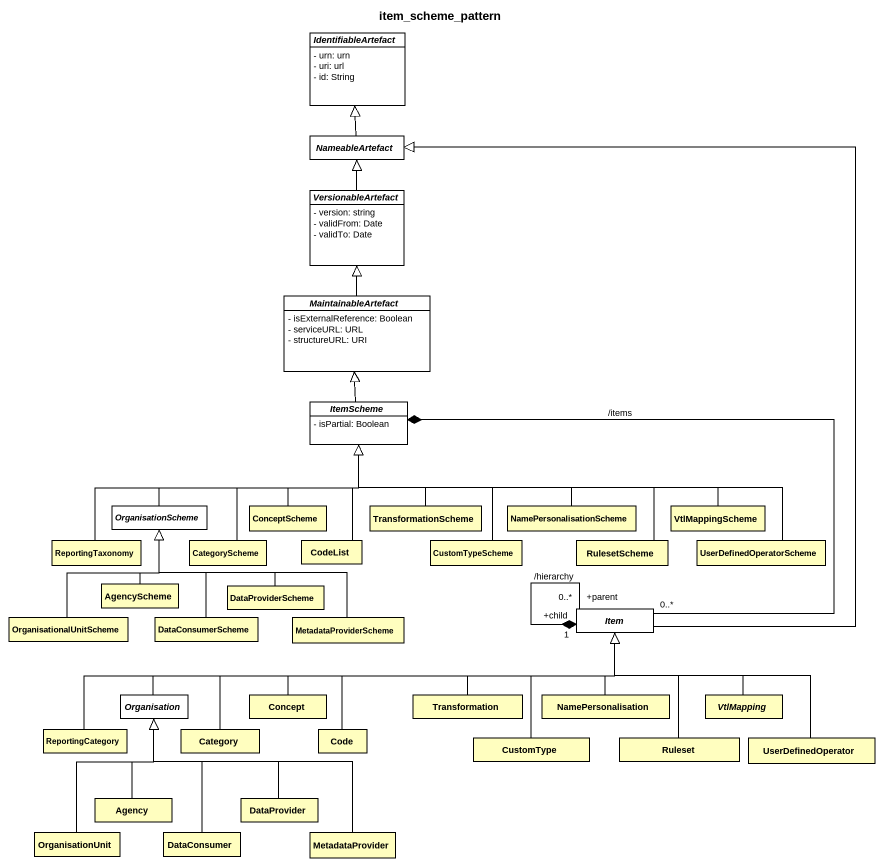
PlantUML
@startuml
title item_scheme_pattern
hide circle
hide empty members
skinparam classAttributeIconSize 0
abstract class IdentifiableArtefact #FFFFFF {
  - urn: urn
  - uri: url
  - id: String
}
abstract class NameableArtefact #FFFFFF
abstract class VersionableArtefact #FFFFFF {
  - version: string
  - validFrom: Date
  - validTo: Date
}
abstract class MaintainableArtefact #FFFFFF {
  - isExternalReference: Boolean
  - serviceURL: URL
  - structureURL: URI
}
abstract class ItemScheme #FFFFFF {
  - isPartial: Boolean
}
abstract class OrganisationScheme #FFFFFF
class ConceptScheme #FFFEBF
class TransformationScheme #FFFEBF
class NamePersonalisationScheme #FFFEBF
class VtlMappingScheme #FFFEBF
class ReportingTaxonomy #FFFEBF
class CategoryScheme #FFFEBF
class CodeList #FFFEBF
class CustomTypeScheme #FFFEBF
class RulesetScheme #FFFEBF
class UserDefinedOperatorScheme #FFFEBF
class AgencyScheme #FFFEBF
class OrganisationalUnitScheme #FFFEBF
class DataConsumerScheme #FFFEBF
class DataProviderScheme #FFFEBF
class MetadataProviderScheme #FFFEBF
abstract class Item #FFFFFF
abstract class Organisation #FFFFFF
class Concept #FFFEBF
class Transformation #FFFEBF
class NamePersonalisation #FFFEBF
abstract class VtlMapping #FFFEBF
class ReportingCategory #FFFEBF
class Category #FFFEBF
class Code #FFFEBF
class CustomType #FFFEBF
class Ruleset #FFFEBF
class UserDefinedOperator #FFFEBF
class Agency #FFFEBF
class DataProvider #FFFEBF
class OrganisationUnit #FFFEBF
class DataConsumer #FFFEBF
class MetadataProvider #FFFEBF
NameableArtefact -up-|> IdentifiableArtefact
VersionableArtefact -up-|> NameableArtefact
MaintainableArtefact -up-|> VersionableArtefact
ItemScheme -up-|> MaintainableArtefact
OrganisationScheme -right-|> ItemScheme
ConceptScheme -up-|> ItemScheme
TransformationScheme -up-|> ItemScheme
NamePersonalisationScheme -left-|> ItemScheme
VtlMappingScheme -left-|> ItemScheme
ReportingTaxonomy -right-|> ItemScheme
CategoryScheme -up-|> ItemScheme
CodeList -up-|> ItemScheme
CustomTypeScheme -up-|> ItemScheme
RulesetScheme -left-|> ItemScheme
UserDefinedOperatorScheme -left-|> ItemScheme
AgencyScheme -up-|> OrganisationScheme
OrganisationalUnitScheme -up-|> OrganisationScheme
DataConsumerScheme -up-|> OrganisationScheme
DataProviderScheme -up-|> OrganisationScheme
MetadataProviderScheme -left-|> OrganisationScheme
Item -up-|> NameableArtefact
Item "0..*" -up-* ItemScheme : /items
Item "+parent\n0..*" --* "+child\n1" Item : /hierarchy
Organisation -right-|> Item
Concept -right-|> Item
Transformation -right-|> Item
NamePersonalisation -up-|> Item
VtlMapping -up-|> Item
ReportingCategory -right-|> Item
Category -right-|> Item
Code -right-|> Item
CustomType -up-|> Item
Ruleset -up-|> Item
UserDefinedOperator -up-|> Item
Agency -up-|> Organisation
DataProvider -up-|> Organisation
OrganisationUnit -up-|> Organisation
DataConsumer -up-|> Organisation
MetadataProvider -up-|> Organisation
@enduml
